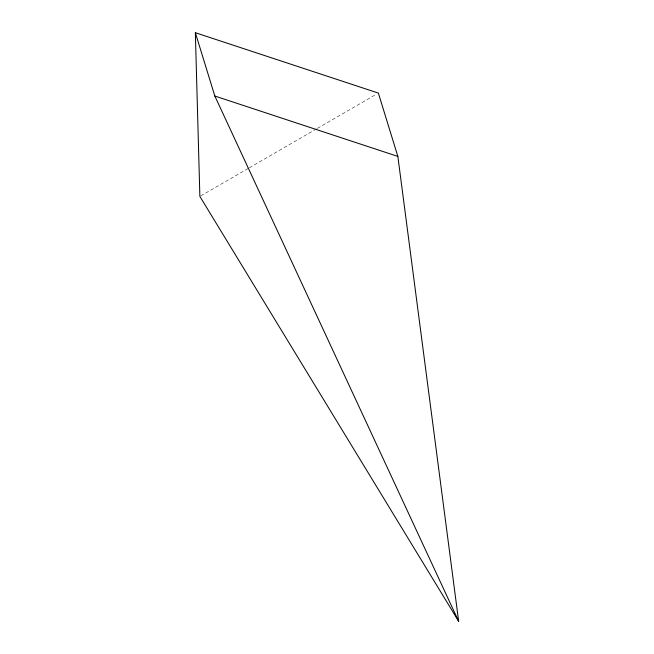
<?xml version="1.0" encoding="UTF-8"?>
<svg xmlns="http://www.w3.org/2000/svg" width="654" height="654" viewBox="0 0 654 654"><rect width="100%" height="100%" fill="white"/><g stroke="black" fill="none" stroke-linecap="round" stroke-linejoin="round"><path stroke-width="0.49" stroke-dasharray="3.27 2.45" d="M200.753 195.922L248.471 168.291M249.354 167.784L316.511 128.895M317.394 128.38L376.598 94.102"/><path stroke-width="0.98" d="M195.35 32.7L378.372 93.081L397.853 156.412L458.65 621.3L199.871 196.429L195.35 32.7L214.831 96.032L458.65 621.3M214.831 96.032L397.853 156.412"/></g></svg>
